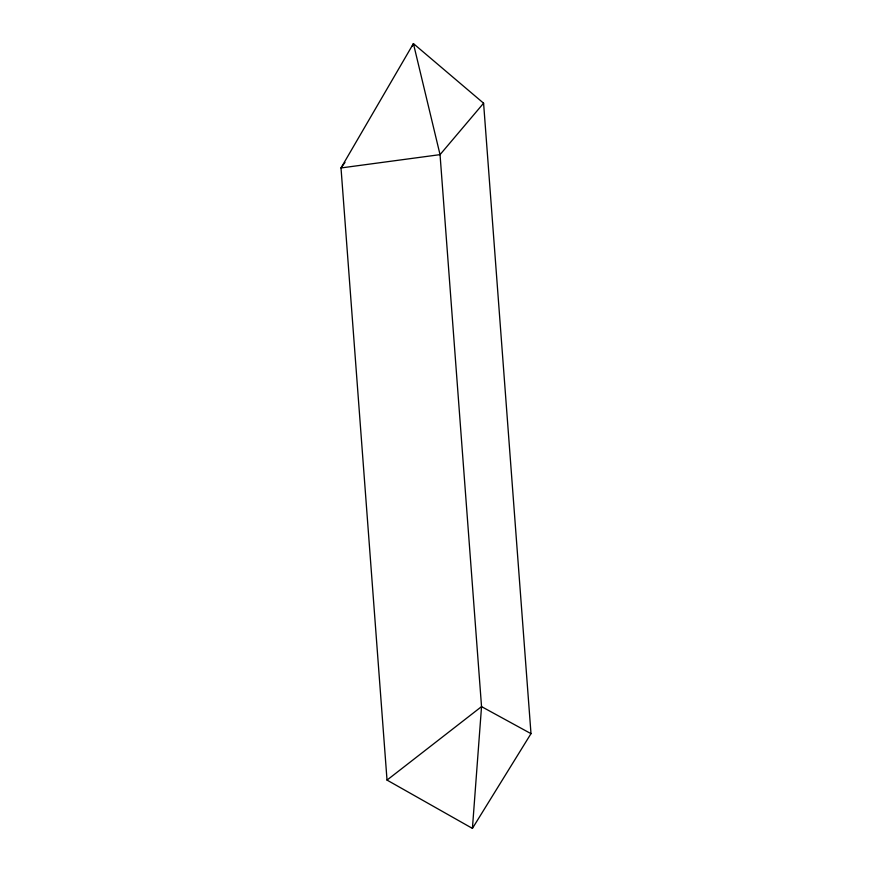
<?xml version="1.0" encoding="UTF-8"?>
<svg xmlns="http://www.w3.org/2000/svg" width="872" height="872" viewBox="0 0 872 872"><rect width="100%" height="100%" fill="white"/><g stroke="black" fill="none" stroke-linecap="round" stroke-linejoin="round"><path stroke-width="1.31" d="M472.417 828.4L481.54 706.614L440.044 154.638L413.415 43.6L341.007 167.947L387.026 780.091L472.417 828.4L530.994 733.657L483.589 103.201L413.415 43.6L412.303 46.053M344.985 162.454L341.007 167.947L440.044 154.638L483.589 103.201M387.026 780.091L481.54 706.614L530.994 733.657"/></g></svg>
